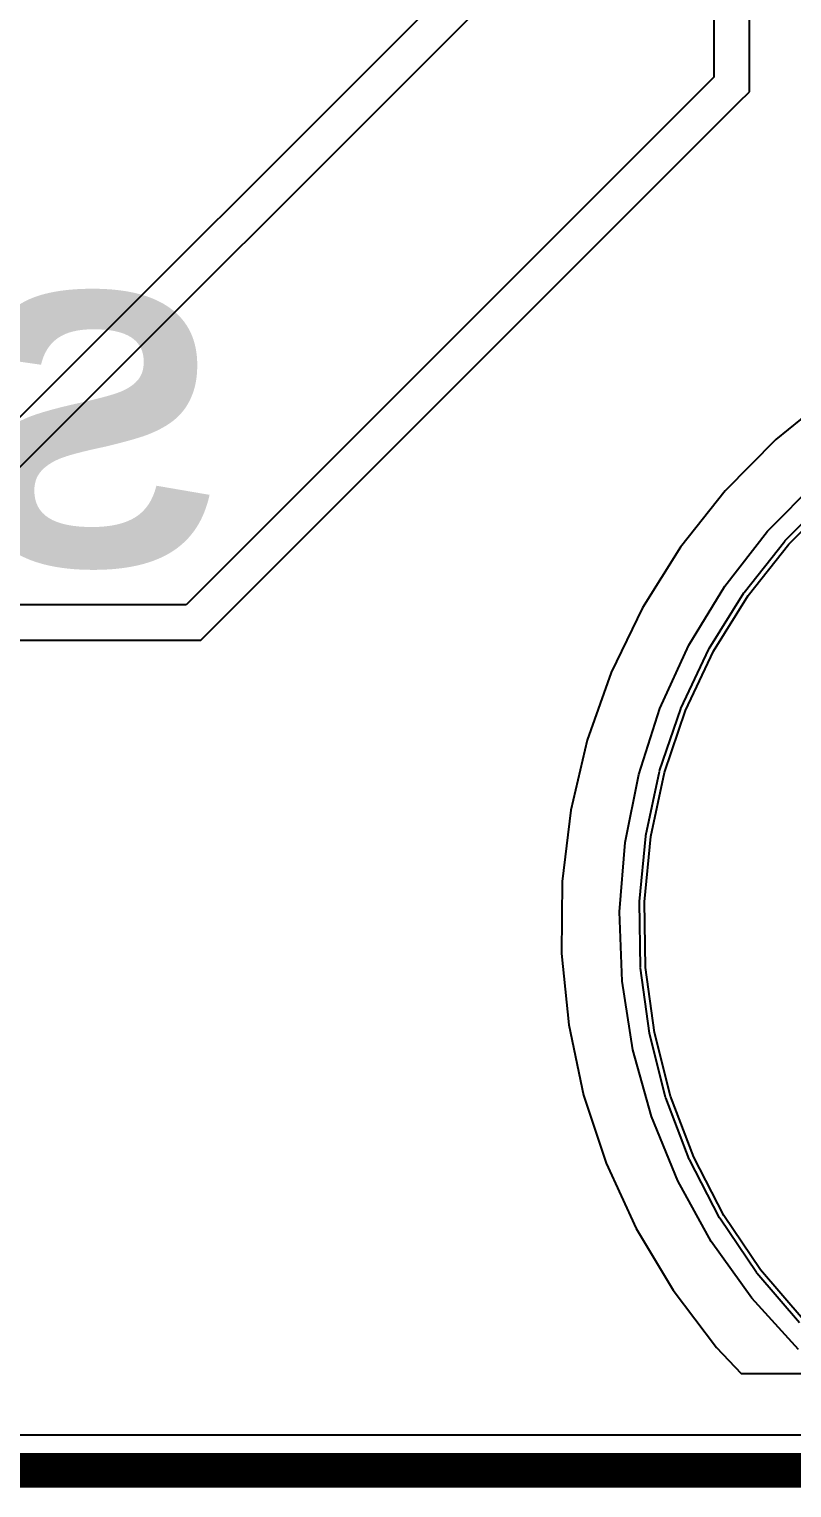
# Model space of a CAD drawing. Header units: inches. Extents: x 0 to 5379, y 0 to 5429.
# Drawn here: x 330.98 to 339.35, y -0.19 to 15.83 of the extents above; entities that cross this region are included whole.
import ezdxf

# ---------------------------------------------------------------- set-up
doc = ezdxf.new("R2010")
doc.units = ezdxf.units.IN
for name, color, linetype in [('Board Outline', 216, 'Continuous'), ('Bottom Layer', 5, 'Continuous'), ('Bottom Overlay', 54, 'Continuous'), ('Bottom Solder', 6, 'Continuous'), ('GND01', 16, 'Continuous'), ('GND02', 76, 'Continuous'), ('PWR', 156, 'Continuous'), ('SIG 01', 90, 'Continuous'), ('Top Layer', 1, 'Continuous'), ('Top Solder', 216, 'Continuous')]:
    doc.layers.add(name, color=color, linetype=linetype)
doc.styles.add('Arial_Bold', font='', dxfattribs={"height": 0.2})
doc.styles.get('Arial_Bold').set_extended_font_data('Arial', bold=True)

msp = doc.modelspace()

# ---------------------------------------------------------------- linework, layer by layer
at = {"layer": 'Board Outline'}
msp.add_lwpolyline([(0, 0, 0.381, 0.381, 0), (350, 0, 0.381, 0.381, 0)], format="xyseb", dxfattribs=at)
at = {"layer": 'Bottom Layer'}
for p, q in [((339.788, 11.817), (339.176, 11.32)), ((339.788, 11.817), (339.176, 11.32)), ((339.176, 11.32), (338.621, 10.759)), ((339.176, 11.32), (338.621, 10.759)), ((338.621, 10.759), (338.132, 10.14)), ((338.621, 10.759), (338.132, 10.14)), ((339.087, 10.313), (339.622, 10.856)), ((339.319, 10.172), (339.828, 10.681)), ((338.618, 9.712), (339.087, 10.313)), ((338.132, 10.14), (337.713, 9.472)), ((338.132, 10.14), (337.713, 9.472)), ((338.872, 9.608), (339.319, 10.172)), ((338.223, 9.061), (338.618, 9.712)), ((337.713, 9.472), (337.37, 8.762)), ((337.713, 9.472), (337.37, 8.762)), ((338.492, 8.996), (338.872, 9.608)), ((337.906, 8.368), (338.223, 9.061)), ((338.185, 8.345), (338.492, 8.996)), ((337.37, 8.762), (337.108, 8.018)), ((337.37, 8.762), (337.108, 8.018)), ((337.672, 7.642), (337.906, 8.368)), ((337.955, 7.664), (338.185, 8.345)), ((337.108, 8.018), (336.928, 7.25)), ((337.108, 8.018), (336.928, 7.25)), ((337.524, 6.895), (337.672, 7.642)), ((337.804, 6.96), (337.955, 7.664)), ((336.928, 7.25), (336.833, 6.467)), ((336.928, 7.25), (336.833, 6.467)), ((337.463, 6.135), (337.524, 6.895)), ((337.735, 6.243), (337.804, 6.96)), ((336.833, 6.467), (336.826, 5.678)), ((336.833, 6.467), (336.826, 5.678)), ((337.492, 5.373), (337.463, 6.135)), ((337.748, 5.524), (337.735, 6.243)), ((336.826, 5.678), (336.904, 4.893)), ((336.826, 5.678), (336.904, 4.893)), ((337.844, 4.81), (337.748, 5.524)), ((337.609, 4.62), (337.492, 5.373)), ((336.904, 4.893), (337.068, 4.122)), ((336.904, 4.893), (337.068, 4.122)), ((338.021, 4.112), (337.844, 4.81)), ((337.813, 3.886), (337.609, 4.62)), ((337.068, 4.122), (337.316, 3.373)), ((337.068, 4.122), (337.316, 3.373)), ((338.277, 3.44), (338.021, 4.112)), ((338.101, 3.181), (337.813, 3.886)), ((337.316, 3.373), (337.645, 2.656)), ((337.316, 3.373), (337.645, 2.656)), ((338.608, 2.8), (338.277, 3.44)), ((338.469, 2.513), (338.101, 3.181)), ((339.01, 2.203), (338.608, 2.8)), ((337.645, 2.656), (338.05, 1.979)), ((337.645, 2.656), (338.05, 1.979)), ((338.913, 1.893), (338.469, 2.513)), ((339.478, 1.657), (339.01, 2.203)), ((338.05, 1.979), (338.527, 1.35)), ((338.05, 1.979), (338.527, 1.35)), ((339.425, 1.329), (338.913, 1.893)), ((338.527, 1.35), (338.798, 1.064)), ((338.527, 1.35), (338.798, 1.064)), ((338.798, 1.064), (338.798, 1.064)), ((338.798, 1.064), (339.7, 1.064)), ((338.798, 1.064), (339.45, 1.064)), ((340.329, 0.388), (207.688, 0.388))]:
    msp.add_line(p, q, dxfattribs=at)
at = {"layer": 'Bottom Solder'}
for p, q in [((339.28, 10.211), (339.789, 10.72)), ((338.829, 9.642), (339.276, 10.206)), ((339.276, 10.206), (339.279, 10.208)), ((339.279, 10.208), (339.28, 10.211)), ((338.445, 9.026), (338.825, 9.637)), ((338.825, 9.637), (338.828, 9.639)), ((338.828, 9.639), (338.829, 9.642)), ((338.135, 8.369), (338.442, 9.02)), ((338.442, 9.02), (338.445, 9.022)), ((338.445, 9.022), (338.445, 9.026)), ((337.902, 7.681), (338.133, 8.363)), ((338.133, 8.363), (338.135, 8.366)), ((338.135, 8.366), (338.135, 8.369)), ((337.75, 6.971), (337.901, 7.675)), ((337.901, 7.675), (337.903, 7.678)), ((337.903, 7.678), (337.902, 7.681)), ((337.68, 6.249), (337.749, 6.965)), ((337.749, 6.965), (337.751, 6.968)), ((337.751, 6.968), (337.75, 6.971)), ((337.681, 6.245), (337.68, 6.249)), ((337.68, 6.242), (337.681, 6.245)), ((337.693, 5.522), (337.68, 6.242)), ((337.694, 5.519), (337.693, 5.522)), ((337.693, 5.516), (337.694, 5.519)), ((337.789, 4.803), (337.693, 5.516)), ((337.791, 4.8), (337.789, 4.803)), ((337.79, 4.797), (337.791, 4.8)), ((337.967, 4.099), (337.79, 4.797)), ((337.969, 4.096), (337.967, 4.099)), ((337.969, 4.093), (337.969, 4.096)), ((338.225, 3.42), (337.969, 4.093)), ((338.227, 3.417), (338.225, 3.42)), ((338.228, 3.414), (338.227, 3.417)), ((338.559, 2.775), (338.228, 3.414)), ((338.561, 2.773), (338.559, 2.775)), ((338.562, 2.77), (338.561, 2.773)), ((338.964, 2.173), (338.562, 2.77)), ((338.967, 2.171), (338.964, 2.173)), ((338.968, 2.168), (338.967, 2.171)), ((339.436, 1.621), (338.968, 2.168))]:
    msp.add_line(p, q, dxfattribs=at)
at = {"layer": 'GND01'}
msp.add_line((349.612, 0.388), (0.388, 0.388), dxfattribs=at)
at = {"layer": 'GND02'}
msp.add_line((349.612, 0.388), (0.388, 0.388), dxfattribs=at)
at = {"layer": 'PWR'}
for p, q in [((337.838, 18.525), (329.734, 10.421)), ((329.895, 10.033), (338.226, 18.364)), ((349.612, 0.388), (0.388, 0.388))]:
    msp.add_line(p, q, dxfattribs=at)
at = {"layer": 'SIG 01'}
for p, q in [((338.887, 15.138), (338.887, 138.904)), ((338.498, 138.045), (338.498, 15.299)), ((338.498, 15.299), (332.706, 9.507)), ((338.773, 15.025), (338.887, 15.138)), ((332.98, 9.232), (338.773, 15.025)), ((332.706, 9.507), (298.269, 9.507)), ((332.867, 9.118), (332.98, 9.232)), ((332.98, 9.232), (332.98, 9.232)), ((298.269, 9.118), (332.867, 9.118)), ((349.612, 0.388), (0.388, 0.388))]:
    msp.add_line(p, q, dxfattribs=at)
at = {"layer": 'Top Layer'}
for p, q in [((339.788, 11.817), (339.176, 11.32)), ((339.788, 11.817), (339.176, 11.32)), ((339.176, 11.32), (338.621, 10.759)), ((339.176, 11.32), (338.621, 10.759)), ((338.621, 10.759), (338.132, 10.14)), ((338.621, 10.759), (338.132, 10.14)), ((339.087, 10.313), (339.622, 10.856)), ((339.319, 10.172), (339.828, 10.681)), ((338.618, 9.712), (339.087, 10.313)), ((338.132, 10.14), (337.713, 9.472)), ((338.132, 10.14), (337.713, 9.472)), ((338.872, 9.608), (339.319, 10.172)), ((338.223, 9.061), (338.618, 9.712)), ((337.713, 9.472), (337.37, 8.762)), ((337.713, 9.472), (337.37, 8.762)), ((338.492, 8.996), (338.872, 9.608)), ((337.906, 8.368), (338.223, 9.061)), ((338.185, 8.345), (338.492, 8.996)), ((337.37, 8.762), (337.108, 8.018)), ((337.37, 8.762), (337.108, 8.018)), ((337.672, 7.642), (337.906, 8.368)), ((337.955, 7.664), (338.185, 8.345)), ((337.108, 8.018), (336.928, 7.25)), ((337.108, 8.018), (336.928, 7.25)), ((337.524, 6.895), (337.672, 7.642)), ((337.804, 6.96), (337.955, 7.664)), ((336.928, 7.25), (336.833, 6.467)), ((336.928, 7.25), (336.833, 6.467)), ((337.463, 6.135), (337.524, 6.895)), ((337.735, 6.243), (337.804, 6.96)), ((336.833, 6.467), (336.826, 5.678)), ((336.833, 6.467), (336.826, 5.678)), ((337.492, 5.373), (337.463, 6.135)), ((337.748, 5.524), (337.735, 6.243)), ((336.826, 5.678), (336.904, 4.893)), ((336.826, 5.678), (336.904, 4.893)), ((337.844, 4.81), (337.748, 5.524)), ((337.609, 4.62), (337.492, 5.373)), ((336.904, 4.893), (337.068, 4.122)), ((336.904, 4.893), (337.068, 4.122)), ((338.021, 4.112), (337.844, 4.81)), ((337.813, 3.886), (337.609, 4.62)), ((337.068, 4.122), (337.316, 3.373)), ((337.068, 4.122), (337.316, 3.373)), ((338.277, 3.44), (338.021, 4.112)), ((338.101, 3.181), (337.813, 3.886)), ((337.316, 3.373), (337.645, 2.656)), ((337.316, 3.373), (337.645, 2.656)), ((338.608, 2.8), (338.277, 3.44)), ((338.469, 2.513), (338.101, 3.181)), ((339.01, 2.203), (338.608, 2.8)), ((337.645, 2.656), (338.05, 1.979)), ((337.645, 2.656), (338.05, 1.979)), ((338.913, 1.893), (338.469, 2.513)), ((339.478, 1.657), (339.01, 2.203)), ((338.05, 1.979), (338.527, 1.35)), ((338.05, 1.979), (338.527, 1.35)), ((339.425, 1.329), (338.913, 1.893)), ((338.527, 1.35), (338.798, 1.064)), ((338.527, 1.35), (338.798, 1.064)), ((338.798, 1.064), (338.798, 1.064)), ((338.798, 1.064), (339.7, 1.064)), ((338.798, 1.064), (339.45, 1.064)), ((340.329, 0.388), (248.417, 0.388))]:
    msp.add_line(p, q, dxfattribs=at)
at = {"layer": 'Top Solder'}
for p, q in [((339.28, 10.211), (339.789, 10.72)), ((338.829, 9.642), (339.276, 10.206)), ((339.276, 10.206), (339.279, 10.208)), ((339.279, 10.208), (339.28, 10.211)), ((338.445, 9.026), (338.825, 9.637)), ((338.825, 9.637), (338.828, 9.639)), ((338.828, 9.639), (338.829, 9.642)), ((338.135, 8.369), (338.442, 9.02)), ((338.442, 9.02), (338.445, 9.022)), ((338.445, 9.022), (338.445, 9.026)), ((337.902, 7.681), (338.133, 8.363)), ((338.133, 8.363), (338.135, 8.366)), ((338.135, 8.366), (338.135, 8.369)), ((337.75, 6.971), (337.901, 7.675)), ((337.901, 7.675), (337.903, 7.678)), ((337.903, 7.678), (337.902, 7.681)), ((337.68, 6.249), (337.749, 6.965)), ((337.749, 6.965), (337.751, 6.968)), ((337.751, 6.968), (337.75, 6.971)), ((337.681, 6.245), (337.68, 6.249)), ((337.68, 6.242), (337.681, 6.245)), ((337.693, 5.522), (337.68, 6.242)), ((337.694, 5.519), (337.693, 5.522)), ((337.693, 5.516), (337.694, 5.519)), ((337.789, 4.803), (337.693, 5.516)), ((337.791, 4.8), (337.789, 4.803)), ((337.79, 4.797), (337.791, 4.8)), ((337.967, 4.099), (337.79, 4.797)), ((337.969, 4.096), (337.967, 4.099)), ((337.969, 4.093), (337.969, 4.096)), ((338.225, 3.42), (337.969, 4.093)), ((338.227, 3.417), (338.225, 3.42)), ((338.228, 3.414), (338.227, 3.417)), ((338.559, 2.775), (338.228, 3.414)), ((338.561, 2.773), (338.559, 2.775)), ((338.562, 2.77), (338.561, 2.773)), ((338.964, 2.173), (338.562, 2.77)), ((338.967, 2.171), (338.964, 2.173)), ((338.968, 2.168), (338.967, 2.171)), ((339.436, 1.621), (338.968, 2.168))]:
    msp.add_line(p, q, dxfattribs=at)

# ---------------------------------------------------------------- texts
at = {"layer": 'Bottom Overlay', "style": 'Arial_Bold', "text_generation_flag": 2}
msp.add_text('SERVO BOARD', height=3, dxfattribs=at).set_placement((333.083, 9.932))

doc.saveas('drawing.dxf')
